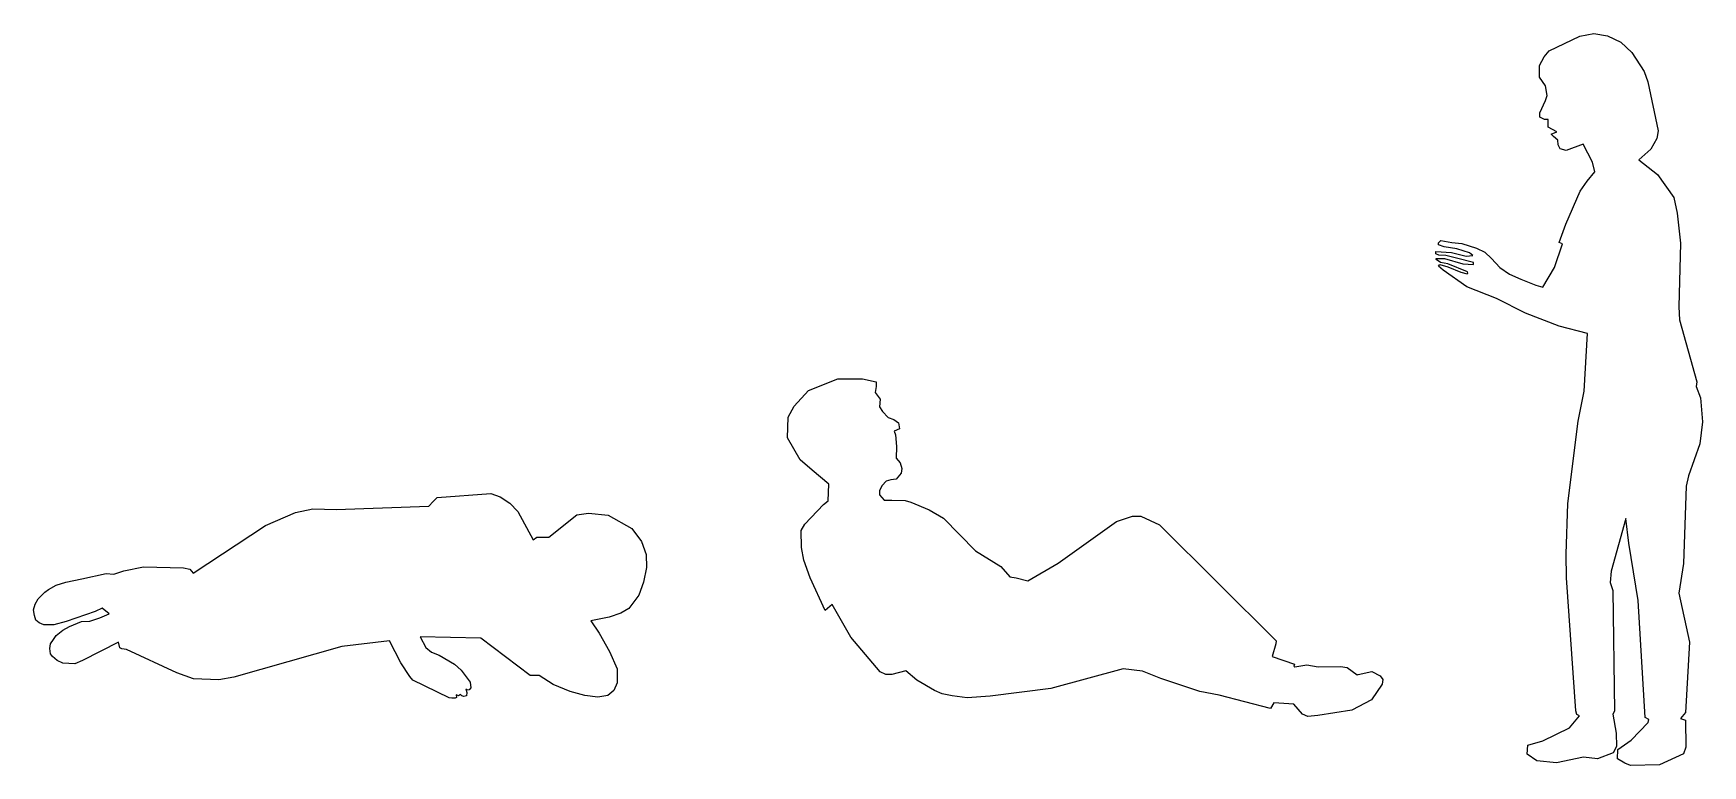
# Model space of a CAD drawing. Header units: millimetres. Extents: x 1284 to 35279, y 955 to 12847.
# Drawn here: x 24020 to 27760, y 956 to 2595 of the extents above; entities that cross this region are included whole.
import ezdxf

# ---------------------------------------------------------------- set-up
doc = ezdxf.new("R2010")
doc.units = ezdxf.units.MM
doc.header["$LTSCALE"] = 20

# ---------------------------------------------------------------- blocks, each defined once
blk = doc.blocks.new('人物動作（CAD素材.com）1')
at = {"color": 0, "linetype": 'ByBlock', "lineweight": -2}
blk.add_lwpolyline([(216.9, 1150.5), (213.6, 1008), (215.2, 979), (253.9, 840.4), (252.1, 829.8), (261.6, 803.9), (266.7, 750.4), (260.1, 701.1), (235.2, 629.8), (230.1, 606.4), (223.9, 433.5), (213.3, 367), (237.5, 257), (228.3, 100.1), (217, 86.4), (228.4, 83), (229.1, 22), (224.1, 7.5), (170.3, -17.4), (105.4, -19), (92.6, -13.5), (76.2, -3.6), (76.8, 17.1), (106.7, 37.7), (144.8, 77.1), (145.9, 84.5), (137.8, 88.3), (122.5, 350.4), (101.1, 478.8), (94.7, 534.3), (61.6, 415.9), (59.9, 390.6), (65.2, 372.6), (69.1, 102.5), (65.2, 96), (73.2, 53.5), (73.5, 23.6), (66.3, 9.5), (30.8, -3.6), (0, 0), (-60.7, -12.5), (-105, -8.2), (-126.6, 6.6), (-124.7, 26.9), (-91.2, 36.7), (-31.3, 65.3), (-9, 92.1), (-15, 95.6), (-17.6, 103.2), (-38.1, 401.4), (-39.1, 454.1), (-35.3, 567.8), (-12, 752.2), (1.1, 819.3), (8.7, 948.6), (-54.4, 965), (-130.3, 994), (-195.1, 1026.9), (-261.8, 1052.5), (-315, 1089.7), (-325, 1099.3), (-322.2, 1102.9), (-304.5, 1097.8), (-274.7, 1085.7), (-260.8, 1081.6), (-259.1, 1083.4), (-260.1, 1086.6), (-303.9, 1104.3), (-320.5, 1107.3), (-330.3, 1113.7), (-330.3, 1116.4), (-311.9, 1115.9), (-270.4, 1104.5), (-246.3, 1102.8), (-246.3, 1106.9), (-285, 1117.1), (-308.6, 1122.7), (-324.4, 1123.4), (-331.1, 1126.7), (-331, 1131.7), (-296, 1129.7), (-263.1, 1121.5), (-247.9, 1123), (-255.6, 1129.1), (-284.3, 1137.7), (-312.4, 1142.4), (-325.4, 1147), (-325.4, 1151.5), (-320.2, 1156.6), (-295, 1152.2), (-272.5, 1149.9), (-239.8, 1139.6), (-221.2, 1130.3), (-206, 1116), (-187.8, 1096.2), (-166.3, 1081), (-140.8, 1070.1), (-107.2, 1056.8), (-91.4, 1052.3), (-65.5, 1096), (-47.3, 1148.8), (-54.4, 1152.1), (-39.9, 1193.2), (-8, 1267.2), (8, 1289.4), (25.5, 1310.5), (20.1, 1331.5), (-0.9, 1371.9), (-38.9, 1358.1), (-52.5, 1361.9), (-56.8, 1370.6), (-57.8, 1380.8), (-67.4, 1389), (-72.3, 1394.8), (-60.2, 1400.1), (-79.5, 1410.3), (-79.5, 1427.7), (-87.3, 1427.7), (-98.4, 1432.5), (-98.4, 1442.2), (-85.3, 1469.7), (-81.9, 1481.3), (-85.2, 1502.5), (-99, 1522.4), (-99, 1548.5), (-88.7, 1567.9), (-77.4, 1580.8), (-8.4, 1613.7), (22.8, 1620.1), (53.4, 1614.6), (83.7, 1600.8), (108.2, 1577.6), (135.6, 1534.7), (144.3, 1511.5), (166.9, 1401.9), (164.3, 1385.1), (150.5, 1360.6), (123.7, 1337.1), (165.6, 1304.6), (202.4, 1253), (209.4, 1217.5)], close=True, dxfattribs=at)
blk = doc.blocks.new('人物動作（CAD素材.com）2')
at = {"color": 0, "linetype": 'ByBlock', "lineweight": -2}
blk.add_lwpolyline([(43.7, 267.4), (58.4, 265.1), (84.3, 258.8), (152.5, 298), (283.1, 391.4), (318.7, 403.6), (337.1, 403.1), (379.3, 384.2), (640.7, 123.9), (640.2, 117.3), (631.3, 89.4), (681.4, 71.9), (679.8, 67.3), (682.1, 66.3), (709, 70.4), (735, 65.6), (784.6, 67), (799.5, 64.8), (822.4, 48.1), (824.3, 48.5), (855.1, 55.5), (873.6, 45.5), (879.6, 37.4), (878.4, 27), (854, -7.9), (810.2, -30.8), (734.2, -43.1), (711.2, -44.9), (699.7, -40.1), (680.1, -17.9), (635.3, -14.7), (628, -27.1), (513.1, 2.6), (469.7, 10.4), (381.9, 40), (341.1, 56), (298.1, 61.2), (135.7, 17.4), (0, 0), (-51.9, -3.7), (-85.6, 0.7), (-107.5, 5.6), (-124.8, 12.9), (-164.4, 35.9), (-189.3, 57), (-220.8, 48.5), (-234.1, 48.8), (-246.7, 54.8), (-312.7, 132.6), (-354.4, 205.4), (-370, 191.7), (-403.8, 264.9), (-417.9, 304.9), (-422.9, 332.8), (-423.6, 370.9), (-415.2, 385), (-373.9, 429.7), (-363.3, 437.6), (-362, 475), (-399.1, 506.5), (-425.8, 529.2), (-454.2, 578.6), (-453, 624.8), (-439.7, 649.8), (-407.4, 684.9), (-341.3, 710.4), (-286.2, 711), (-255.6, 703.8), (-255.6, 693.8), (-257.7, 680), (-246.7, 665.3), (-248.2, 647.7), (-241.6, 637.5), (-228.7, 624.3), (-215.9, 619.7), (-205.5, 612.1), (-203.5, 598.9), (-215.1, 593.5), (-212.3, 585.6), (-210.3, 559), (-210.6, 533.3), (-202.1, 523), (-197.9, 509.9), (-199.4, 499.6), (-210.8, 485.9), (-222.7, 484.4), (-233.5, 481.9), (-241.9, 472.1), (-248.2, 460.9), (-248.2, 451.3), (-237.7, 438.7), (-220.3, 439.4), (-190.4, 438.2), (-178.1, 434.9), (-137.1, 417.5), (-104.6, 399), (-32.8, 325.8), (23.9, 290.8)], close=True, dxfattribs=at)
blk = doc.blocks.new('人物動作（CAD素材.com）3')
at = {"color": 0, "linetype": 'ByBlock', "lineweight": -2}
blk.add_lwpolyline([(872.3, 368.4), (925, 338.8), (946.8, 309.5), (957.1, 280.5), (957.8, 251.2), (951.2, 218.1), (940.9, 189.1), (918.5, 159.8), (900.6, 148.8), (874.3, 140.2), (833, 131.6), (851.6, 104), (875, 63.3), (892.3, 24.3), (891.9, -6.7), (884.7, -24), (871.2, -35), (849.2, -39.1), (819.5, -35), (786.8, -26.7), (748.8, -10.5), (717.8, 9.8), (697.5, 9.8), (587.1, 92.8), (451, 95.8), (463.3, 72), (475.9, 61.9), (493.6, 54.8), (527.4, 34.8), (543, 21.2), (562.6, -5.7), (564.6, -18.3), (560.6, -22.8), (556.2, -23.5), (553, -21.1), (555.1, -28.9), (554.4, -36.3), (549, -37.2), (544.3, -35.9), (541.4, -32.8), (536.8, -36.1), (531.3, -34.1), (531.9, -39.8), (528.9, -41.6), (522, -41.6), (516, -40.2), (434.7, -1.2), (427.5, 7.3), (407.3, 37.5), (382.3, 86.9), (275.7, 74.5), (33.4, 5.9), (0, 0), (-56.9, 1.7), (-94.1, 15.5), (-206.9, 67.6), (-217.9, 69), (-222.4, 71.7), (-225.2, 84.1), (-305.4, 43.1), (-322.6, 35.9), (-349.8, 37.1), (-362.7, 42.8), (-373.1, 51.7), (-377.3, 58.1), (-378.8, 70.2), (-377.3, 80), (-371, 89.8), (-364.4, 98.9), (-349.8, 110.8), (-334.8, 118.8), (-307.9, 130.3), (-289.3, 131.4), (-266.8, 138.4), (-245.9, 147.6), (-261.8, 160), (-277.4, 152.9), (-342.5, 130.1), (-370, 122.5), (-392.3, 122.8), (-402.7, 127.6), (-410.5, 133.3), (-413.5, 143.9), (-415.8, 156.3), (-411.9, 169.2), (-405.2, 180.9), (-390.3, 196.3), (-382, 202.1), (-364.9, 211.3), (-343.1, 218.7), (-307, 225.6), (-252.5, 237.8), (-235.2, 236.2), (-212.8, 243.5), (-169, 252.8), (-79.4, 250.7), (-65.2, 247.6), (-57.7, 238.8), (104.2, 345.4), (171.4, 374.4), (210.7, 382.6), (262.5, 381.3), (470.6, 388.6), (480.3, 399.2), (489, 407.6), (609, 417.2), (629.9, 409.4), (651.7, 395.4), (669.7, 376.5), (704.1, 313.4), (712.5, 319), (739.3, 319), (801.9, 369.1), (827.8, 372.9)], close=True, dxfattribs=at)

msp = doc.modelspace()

# ---------------------------------------------------------------- block references
for name, p in [('人物動作（CAD素材.com）1', (27493.5, 975.2)), ('人物動作（CAD素材.com）2', (26164.1, 1111.3)), ('人物動作（CAD素材.com）3', (24435.9, 1148.4))]:
    msp.add_blockref(name, p)

doc.saveas('drawing.dxf')
